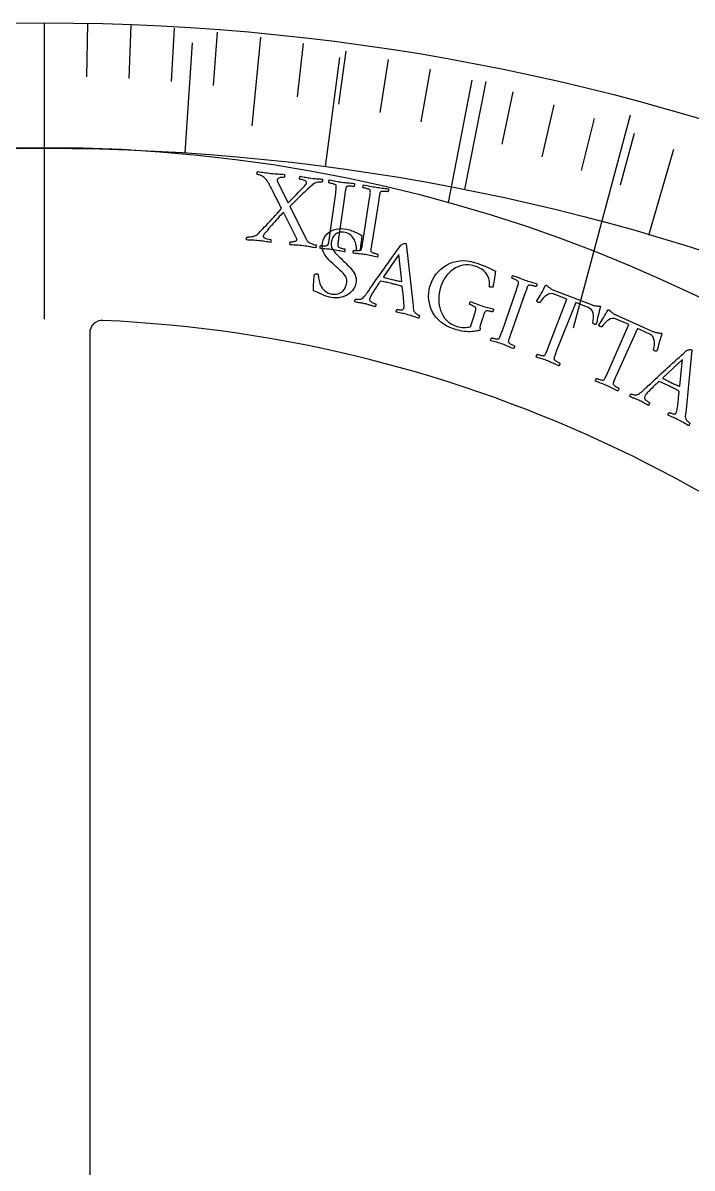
# Model space of a CAD drawing. Header units: millimetres. Extents: x -45 to 45, y -45 to 45.
# Drawn here: x -0.42 to 12.79, y 22.39 to 45 of the extents above; entities that cross this region are included whole.
import ezdxf

# ---------------------------------------------------------------- set-up
doc = ezdxf.new("R2010")
doc.units = ezdxf.units.MM
for name, color, linetype in [('CUT_INNER', 6, 'Continuous'), ('CUT_OUTER', 1, 'Continuous'), ('ENGRAVE', 7, 'Continuous'), ('ENGRAVE_FINE', 8, 'Continuous'), ('TEXT', 5, 'Continuous')]:
    doc.layers.add(name, color=color, linetype=linetype)

msp = doc.modelspace()

# ---------------------------------------------------------------- linework, layer by layer
at = {"layer": 'CUT_INNER'}
msp.add_lwpolyline([(0.9, 38.8745), (0.9, 15.1625)], dxfattribs=at)
for centre, radius, start, end in [((1.15, 38.8745), 0.25, 87.36328, 180), ((0.0002, 12.8592), 26.2907, 355.51942, 87.46834)]:
    msp.add_arc(centre, radius, start, end, dxfattribs=at)
at = {"layer": 'CUT_OUTER'}
msp.add_circle((0, 0), 45, dxfattribs=at)
at = {"layer": 'ENGRAVE'}
for points in [[(0, 45), (0, 39.15)], [(0, 44.7), (0, 40.35)], [(8.4408, 43.8719), (7.9751, 41.4516)], [(11.5692, 43.1769), (10.4433, 38.9751)]]:
    msp.add_lwpolyline(points, dxfattribs=at)
for centre, radius in [((0, 0), 42.525), ((0, 12.859), 29.684)]:
    msp.add_circle(centre, radius, dxfattribs=at)
at = {"layer": 'ENGRAVE_FINE'}
for points in [[(0.8568, 44.9886), (0.8368, 43.9357)], [(1.7129, 44.9543), (1.6728, 43.902)], [(2.5674, 44.8973), (2.5073, 43.8457)], [(3.4196, 44.8176), (3.3394, 43.7671)], [(2.9235, 44.6043), (2.7813, 42.434)], [(4.2686, 44.7153), (4.1017, 42.9669)], [(5.1138, 44.5906), (4.9937, 43.5433)], [(5.9543, 44.4437), (5.8143, 43.3984)], [(5.8345, 44.3176), (5.5506, 42.1612)], [(6.7895, 44.2747), (6.6296, 43.2319)], [(7.6185, 44.084), (7.4388, 43.0439)], [(8.7205, 43.8411), (8.2962, 41.7079)], [(9.2555, 43.6385), (9.0362, 42.6048)], [(10.062, 43.3844), (9.8231, 42.3543)], [(10.8597, 43.1098), (10.6012, 42.0836)], [(11.6479, 42.8152), (11.3698, 41.7932)], [(12.4259, 42.5009), (11.9301, 40.8051)]]:
    msp.add_lwpolyline(points, dxfattribs=at)
at = {"layer": 'TEXT'}
for points in [[(4.4776, 42.029), (4.5153, 42.0251), (4.5515, 42.0218), (4.5862, 42.019), (4.6192, 42.0168), (4.6514, 42.0148), (4.6833, 42.0126), (4.7148, 42.0104), (4.7461, 42.008), (4.7474, 42.0025), (4.7479, 41.9951), (4.7477, 41.9855), (4.7466, 41.974), (4.7449, 41.9631), (4.7424, 41.9554), (4.7392, 41.951), (4.7352, 41.9499), (4.7268, 41.9505), (4.7164, 41.9507), (4.704, 41.9504), (4.6898, 41.9497), (4.6747, 41.9482), (4.6601, 41.9456), (4.6459, 41.9419), (4.6321, 41.937), (4.62, 41.9306), (4.611, 41.9222), (4.605, 41.9116), (4.602, 41.8991), (4.6022, 41.8865), (4.6054, 41.8717), (4.6117, 41.8547), (4.6209, 41.8356), (4.8194, 41.4445), (4.8725, 41.4999), (4.9244, 41.5535), (4.9751, 41.6053), (5.0247, 41.6554), (5.0705, 41.702), (5.1098, 41.7432), (5.1425, 41.779), (5.1687, 41.8096), (5.1722, 41.8145), (5.1751, 41.8194), (5.1773, 41.8245), (5.1788, 41.8296), (5.1798, 41.8342), (5.1806, 41.8378), (5.1811, 41.8404), (5.1814, 41.842), (5.1807, 41.8497), (5.1769, 41.8584), (5.17, 41.868), (5.1599, 41.8786), (5.1443, 41.8888), (5.1206, 41.8977), (5.0888, 41.9051), (5.0491, 41.9111), (5.0465, 41.9139), (5.0449, 41.9193), (5.0443, 41.9274), (5.0447, 41.9382), (5.0459, 41.9494), (5.0475, 41.9588), (5.0496, 41.9664), (5.0521, 41.9723), (5.082, 41.9666), (5.1102, 41.9613), (5.1366, 41.9562), (5.1613, 41.9516), (5.1858, 41.9471), (5.2115, 41.943), (5.2385, 41.939), (5.2667, 41.9353), (5.3058, 41.9306), (5.3416, 41.9269), (5.3744, 41.924), (5.404, 41.922), (5.4308, 41.9206), (5.4552, 41.9191), (5.4772, 41.9177), (5.4967, 41.9164), (5.498, 41.9112), (5.4986, 41.9044), (5.4987, 41.8962), (5.4982, 41.8864), (5.4967, 41.8767), (5.4939, 41.8684), (5.4898, 41.8617), (5.4845, 41.8564), (5.4786, 41.8568), (5.4696, 41.857), (5.4575, 41.8569), (5.4422, 41.8566), (5.4248, 41.8554), (5.4065, 41.8528), (5.3871, 41.8486), (5.3667, 41.843), (5.3462, 41.8355), (5.3263, 41.8256), (5.3071, 41.8134), (5.2886, 41.7989), (5.2447, 41.7582), (5.2039, 41.7204), (5.166, 41.6853), (5.1311, 41.6531), (5.0978, 41.622), (5.065, 41.5907), (5.0326, 41.5589), (5.0006, 41.5269), (4.9675, 41.4931), (4.9316, 41.4562), (4.893, 41.4161), (4.8517, 41.3729), (5.1797, 40.7221), (5.1936, 40.6997), (5.2117, 40.6798), (5.2342, 40.6626), (5.2608, 40.648), (5.2891, 40.636), (5.3165, 40.6265), (5.3428, 40.6194), (5.3681, 40.6149), (5.3701, 40.6095), (5.3709, 40.6023), (5.3706, 40.5935), (5.3691, 40.5829), (5.3672, 40.5727), (5.3654, 40.5648), (5.3639, 40.5593), (5.3625, 40.5562), (5.3338, 40.562), (5.3072, 40.5675), (5.2826, 40.5725), (5.2601, 40.577), (5.2374, 40.5814), (5.2123, 40.5856), (5.1848, 40.5897), (5.155, 40.5937), (5.1139, 40.5987), (5.0755, 40.6029), (5.0397, 40.6064), (5.0067, 40.6091), (4.9736, 40.6115), (4.9377, 40.6141), (4.8991, 40.6168), (4.8578, 40.6197), (4.8548, 40.6254), (4.8531, 40.633), (4.8527, 40.6426), (4.8535, 40.6542), (4.8553, 40.6651), (4.8578, 40.6727), (4.861, 40.6771), (4.8648, 40.6783), (4.872, 40.6778), (4.8813, 40.6779), (4.8926, 40.6785), (4.906, 40.6797), (4.9202, 40.6816), (4.9342, 40.6845), (4.9478, 40.6883), (4.9613, 40.6931), (4.973, 40.6989), (4.9817, 40.7057), (4.9874, 40.7136), (4.9901, 40.7225), (4.9902, 40.7248), (4.9899, 40.7275), (4.9893, 40.7307), (4.9884, 40.7343), (4.9872, 40.738), (4.9858, 40.7413), (4.9843, 40.7442), (4.9825, 40.7467), (4.7281, 41.2643), (4.701, 41.2358), (4.6728, 41.2058), (4.6435, 41.1741), (4.6131, 41.1407), (4.5825, 41.1068), (4.5523, 41.0731), (4.5226, 41.0398), (4.4934, 41.0068), (4.4655, 40.9749), (4.4396, 40.9449), (4.4159, 40.9168), (4.3942, 40.8906), (4.3753, 40.8672), (4.3596, 40.8477), (4.3473, 40.8321), (4.3383, 40.8203), (4.3369, 40.8181), (4.3351, 40.8154), (4.3331, 40.8121), (4.3307, 40.8084), (4.3284, 40.8043), (4.3267, 40.7999), (4.3254, 40.7951), (4.3246, 40.79), (4.3258, 40.7806), (4.3315, 40.771), (4.3416, 40.7614), (4.3562, 40.7517), (4.3762, 40.7426), (4.4027, 40.7348), (4.4356, 40.7283), (4.4749, 40.723), (4.4771, 40.7176), (4.4785, 40.7104), (4.479, 40.7015), (4.4787, 40.6908), (4.4778, 40.6805), (4.4764, 40.6725), (4.4747, 40.667), (4.4726, 40.664), (4.4447, 40.6691), (4.4166, 40.674), (4.3881, 40.6789), (4.3594, 40.6837), (4.3307, 40.6881), (4.3021, 40.6921), (4.2738, 40.6957), (4.2457, 40.6989), (4.2077, 40.7026), (4.1725, 40.7056), (4.1401, 40.7079), (4.1106, 40.7096), (4.0821, 40.7108), (4.0532, 40.7119), (4.0237, 40.7129), (3.9937, 40.7138), (3.9926, 40.7199), (3.9926, 40.7274), (3.9937, 40.7362), (3.9958, 40.7464), (3.9983, 40.7561), (4.0004, 40.7636), (4.0022, 40.7689), (4.0036, 40.772), (4.0099, 40.7719), (4.0206, 40.7722), (4.0357, 40.773), (4.0552, 40.7743), (4.0773, 40.7766), (4.1004, 40.7804), (4.1244, 40.7856), (4.1494, 40.7924), (4.1735, 40.8009), (4.1952, 40.8117), (4.2144, 40.8248), (4.231, 40.8401), (4.2737, 40.8853), (4.3145, 40.9287), (4.3533, 40.9701), (4.3901, 41.0095), (4.4259, 41.0481), (4.4616, 41.0868), (4.4973, 41.1256), (4.533, 41.1645), (4.5694, 41.2042), (4.6076, 41.2454), (4.6474, 41.2881), (4.689, 41.3323), (4.6788, 41.3537), (4.6672, 41.3774), (4.654, 41.4036), (4.6394, 41.4322), (4.6239, 41.4623), (4.6082, 41.4931), (4.5923, 41.5246), (4.5762, 41.5568), (4.5601, 41.5887), (4.5444, 41.6195), (4.5292, 41.6492), (4.5143, 41.6778), (4.5003, 41.7046), (4.4875, 41.7289), (4.4762, 41.7506), (4.4661, 41.7698), (4.4579, 41.7855), (4.452, 41.7967), (4.4485, 41.8035), (4.4473, 41.8057), (4.4332, 41.8333), (4.4192, 41.8579), (4.4052, 41.8796), (4.3913, 41.8984), (4.3767, 41.9154), (4.3606, 41.9318), (4.3428, 41.9475), (4.3235, 41.9626), (4.3099, 41.9718), (4.2953, 41.98), (4.2796, 41.9871), (4.2629, 41.9931), (4.2465, 41.998), (4.2321, 42.0018), (4.2196, 42.0044), (4.209, 42.0059), (4.2054, 42.0079), (4.2032, 42.0129), (4.2024, 42.0209), (4.203, 42.0319), (4.2047, 42.0434), (4.2072, 42.0527), (4.2106, 42.0597), (4.2149, 42.0646), (4.252, 42.0597), (4.2862, 42.055), (4.3176, 42.0504), (4.3462, 42.0459), (4.3747, 42.0416), (4.4062, 42.0373), (4.4404, 42.0331), (4.4776, 42.029)], [(5.8797, 41.8558), (5.9105, 41.8517), (5.9409, 41.848), (5.9709, 41.8447), (6.0006, 41.8419), (6.0305, 41.8391), (6.061, 41.8361), (6.0922, 41.8328), (6.124, 41.8293), (6.1269, 41.8238), (6.1284, 41.817), (6.1285, 41.8087), (6.1272, 41.7991), (6.1249, 41.7896), (6.1222, 41.7817), (6.119, 41.7755), (6.1154, 41.771), (6.1077, 41.7719), (6.0972, 41.7729), (6.0841, 41.7738), (6.0682, 41.7747), (6.0511, 41.7754), (6.0346, 41.7756), (6.0185, 41.7753), (6.0029, 41.7746), (5.9891, 41.773), (5.9784, 41.7701), (5.9708, 41.766), (5.9662, 41.7607), (5.9617, 41.7499), (5.9577, 41.7374), (5.9542, 41.7233), (5.951, 41.7076), (5.9481, 41.6906), (5.9452, 41.6728), (5.9424, 41.6542), (5.9396, 41.6348), (5.9391, 41.6317), (5.9387, 41.6285), (5.9382, 41.6254), (5.9378, 41.6223), (5.9373, 41.6192), (5.9369, 41.616), (5.9364, 41.6129), (5.936, 41.6098), (5.812, 40.7409), (5.8116, 40.7377), (5.8111, 40.7346), (5.8107, 40.7315), (5.8102, 40.7284), (5.8098, 40.7252), (5.8094, 40.7221), (5.8089, 40.719), (5.8085, 40.7159), (5.8058, 40.6965), (5.8033, 40.6781), (5.8012, 40.6605), (5.7992, 40.6438), (5.7979, 40.6283), (5.7974, 40.6141), (5.7977, 40.6012), (5.7989, 40.5897), (5.8018, 40.5841), (5.8078, 40.5783), (5.817, 40.5723), (5.8293, 40.5662), (5.8435, 40.5602), (5.8583, 40.5548), (5.8736, 40.55), (5.8896, 40.5457), (5.9047, 40.5422), (5.9172, 40.5393), (5.9272, 40.5373), (5.9346, 40.536), (5.9367, 40.5306), (5.9379, 40.5238), (5.9382, 40.5155), (5.9376, 40.5058), (5.9361, 40.4962), (5.9337, 40.4883), (5.9304, 40.4821), (5.9261, 40.4777), (5.8958, 40.4842), (5.8661, 40.4904), (5.837, 40.4964), (5.8085, 40.5022), (5.7801, 40.5076), (5.7513, 40.5127), (5.722, 40.5175), (5.6923, 40.5218), (5.6633, 40.5257), (5.6339, 40.5292), (5.6042, 40.5323), (5.5742, 40.5351), (5.5439, 40.5376), (5.5133, 40.54), (5.4824, 40.5422), (5.4513, 40.5444), (5.4484, 40.5498), (5.4469, 40.5566), (5.4468, 40.5649), (5.448, 40.5745), (5.4501, 40.5841), (5.4527, 40.592), (5.4557, 40.5982), (5.4592, 40.6028), (5.4667, 40.602), (5.4768, 40.6012), (5.4897, 40.6004), (5.5051, 40.5997), (5.5217, 40.5994), (5.538, 40.5998), (5.554, 40.6008), (5.5698, 40.6026), (5.5836, 40.6051), (5.594, 40.6083), (5.6009, 40.6123), (5.6044, 40.617), (5.61, 40.6299), (5.6148, 40.6447), (5.6191, 40.6616), (5.6227, 40.6803), (5.6259, 40.7005), (5.6291, 40.7214), (5.6323, 40.7431), (5.6355, 40.7657), (5.7557, 41.6351), (5.7588, 41.6577), (5.7616, 41.6797), (5.7642, 41.7011), (5.7666, 41.7218), (5.7683, 41.7413), (5.7688, 41.7589), (5.768, 41.7748), (5.7661, 41.7888), (5.7641, 41.795), (5.7583, 41.801), (5.7488, 41.8067), (5.7357, 41.8121), (5.7204, 41.8172), (5.7047, 41.8219), (5.6886, 41.8263), (5.672, 41.8303), (5.6564, 41.8338), (5.6435, 41.8366), (5.6332, 41.8386), (5.6255, 41.8398), (5.6233, 41.8451), (5.622, 41.852), (5.6215, 41.8602), (5.6219, 41.87), (5.6233, 41.8797), (5.6257, 41.8876), (5.629, 41.8938), (5.6333, 41.8982), (5.6651, 41.8928), (5.6965, 41.8873), (5.7277, 41.8816), (5.7586, 41.8759), (5.7892, 41.8703), (5.8196, 41.865), (5.8498, 41.8602), (5.8797, 41.8558)], [(6.5529, 41.7557), (6.5836, 41.7511), (6.6139, 41.7469), (6.6439, 41.7432), (6.6736, 41.7398), (6.7034, 41.7366), (6.7339, 41.7331), (6.765, 41.7293), (6.7967, 41.7253), (6.7995, 41.7198), (6.8009, 41.7129), (6.8009, 41.7046), (6.7994, 41.695), (6.797, 41.6855), (6.7941, 41.6777), (6.7909, 41.6716), (6.7872, 41.6671), (6.7795, 41.6682), (6.769, 41.6693), (6.7559, 41.6704), (6.74, 41.6716), (6.723, 41.6725), (6.7065, 41.673), (6.6904, 41.673), (6.6748, 41.6725), (6.661, 41.6711), (6.6502, 41.6684), (6.6425, 41.6645), (6.6378, 41.6592), (6.6332, 41.6485), (6.629, 41.6361), (6.6252, 41.6221), (6.6218, 41.6063), (6.6186, 41.5894), (6.6155, 41.5717), (6.6123, 41.5531), (6.6092, 41.5338), (6.6087, 41.5306), (6.6082, 41.5275), (6.6077, 41.5244), (6.6072, 41.5213), (6.6067, 41.5182), (6.6062, 41.5151), (6.6057, 41.5119), (6.6052, 41.5088), (6.4673, 40.642), (6.4668, 40.6389), (6.4663, 40.6358), (6.4658, 40.6326), (6.4653, 40.6295), (6.4648, 40.6264), (6.4643, 40.6233), (6.4638, 40.6202), (6.4633, 40.6171), (6.4603, 40.5978), (6.4576, 40.5793), (6.4551, 40.5618), (6.4529, 40.5452), (6.4513, 40.5297), (6.4506, 40.5154), (6.4507, 40.5026), (6.4517, 40.491), (6.4545, 40.4854), (6.4604, 40.4795), (6.4695, 40.4734), (6.4817, 40.467), (6.4958, 40.4609), (6.5105, 40.4552), (6.5258, 40.4502), (6.5417, 40.4457), (6.5567, 40.4418), (6.5692, 40.4388), (6.5791, 40.4366), (6.5865, 40.4352), (6.5885, 40.4298), (6.5896, 40.423), (6.5897, 40.4147), (6.589, 40.4049), (6.5874, 40.3953), (6.5848, 40.3875), (6.5814, 40.3814), (6.5771, 40.377), (6.5469, 40.384), (6.5173, 40.3907), (6.4883, 40.3972), (6.4599, 40.4034), (6.4316, 40.4093), (6.4029, 40.4149), (6.3737, 40.4201), (6.344, 40.4249), (6.315, 40.4293), (6.2857, 40.4333), (6.2561, 40.4368), (6.2261, 40.4401), (6.1959, 40.4431), (6.1653, 40.4459), (6.1345, 40.4487), (6.1034, 40.4513), (6.1006, 40.4568), (6.0992, 40.4637), (6.0992, 40.4719), (6.1006, 40.4816), (6.1029, 40.4911), (6.1056, 40.4989), (6.1087, 40.5051), (6.1122, 40.5096), (6.1197, 40.5087), (6.1299, 40.5077), (6.1427, 40.5068), (6.1581, 40.5058), (6.1747, 40.5052), (6.191, 40.5054), (6.207, 40.5062), (6.2228, 40.5077), (6.2367, 40.5099), (6.2471, 40.513), (6.2541, 40.5168), (6.2577, 40.5215), (6.2634, 40.5343), (6.2686, 40.5491), (6.2731, 40.5658), (6.2769, 40.5845), (6.2805, 40.6046), (6.2841, 40.6255), (6.2876, 40.6472), (6.2912, 40.6696), (6.4253, 41.537), (6.4288, 41.5596), (6.432, 41.5815), (6.4349, 41.6028), (6.4376, 41.6235), (6.4396, 41.643), (6.4404, 41.6606), (6.4399, 41.6765), (6.4382, 41.6905), (6.4363, 41.6968), (6.4306, 41.7029), (6.4212, 41.7087), (6.4082, 41.7143), (6.393, 41.7196), (6.3774, 41.7246), (6.3613, 41.7293), (6.3447, 41.7336), (6.3293, 41.7373), (6.3164, 41.7403), (6.3061, 41.7424), (6.2984, 41.7438), (6.2963, 41.7492), (6.2951, 41.756), (6.2948, 41.7643), (6.2954, 41.7741), (6.2969, 41.7837), (6.2994, 41.7916), (6.3028, 41.7977), (6.3072, 41.8021), (6.3389, 41.7962), (6.3702, 41.7901), (6.4013, 41.784), (6.4321, 41.7777), (6.4626, 41.7716), (6.4929, 41.7659), (6.523, 41.7606), (6.5529, 41.7557)], [(5.9703, 40.928), (6.0017, 40.9209), (6.0301, 40.9134), (6.0555, 40.9055), (6.078, 40.8974), (6.099, 40.8888), (6.1201, 40.8794), (6.1413, 40.8693), (6.1627, 40.8585), (6.1854, 40.8468), (6.2108, 40.8339), (6.2388, 40.8199), (6.2695, 40.8047), (6.2667, 40.7642), (6.2631, 40.7232), (6.2587, 40.6817), (6.2534, 40.6397), (6.248, 40.6001), (6.2432, 40.566), (6.2388, 40.5372), (6.235, 40.5138), (6.2338, 40.509), (6.2303, 40.5054), (6.2247, 40.503), (6.2169, 40.5018), (6.2084, 40.5013), (6.2009, 40.5013), (6.1943, 40.5018), (6.1886, 40.5027), (6.1818, 40.5048), (6.176, 40.5077), (6.1712, 40.5115), (6.1674, 40.5161), (6.1685, 40.536), (6.1679, 40.5578), (6.1655, 40.5817), (6.1614, 40.6076), (6.1553, 40.6345), (6.1471, 40.6612), (6.1368, 40.6879), (6.1244, 40.7145), (6.1098, 40.7404), (6.0928, 40.7646), (6.0736, 40.7874), (6.0521, 40.8086), (6.0281, 40.8274), (6.0016, 40.8428), (5.9726, 40.8549), (5.941, 40.8635), (5.9005, 40.8698), (5.8635, 40.8708), (5.8301, 40.8663), (5.8003, 40.8566), (5.7739, 40.8428), (5.7505, 40.8262), (5.7301, 40.8069), (5.7128, 40.7847), (5.6984, 40.7611), (5.6866, 40.7371), (5.6776, 40.7129), (5.6712, 40.6884), (5.6661, 40.6495), (5.667, 40.6128), (5.6739, 40.5783), (5.6869, 40.5461), (5.7045, 40.5155), (5.7251, 40.4858), (5.749, 40.457), (5.7759, 40.4291), (5.8045, 40.4016), (5.8331, 40.3737), (5.8616, 40.3455), (5.8902, 40.317), (5.9124, 40.2958), (5.9357, 40.2735), (5.96, 40.2501), (5.9854, 40.2256), (6.011, 40.2002), (6.0358, 40.1738), (6.0598, 40.1465), (6.083, 40.1182), (6.1043, 40.0889), (6.1226, 40.0586), (6.1379, 40.0271), (6.1503, 39.9946), (6.1587, 39.961), (6.1623, 39.9265), (6.1611, 39.8911), (6.1551, 39.8548), (6.1393, 39.8031), (6.1168, 39.7563), (6.0876, 39.7144), (6.0517, 39.6773), (6.0109, 39.6454), (5.9668, 39.619), (5.9196, 39.5981), (5.8692, 39.5826), (5.8171, 39.5729), (5.7649, 39.5691), (5.7126, 39.5713), (5.6602, 39.5794), (5.6114, 39.5912), (5.5641, 39.6055), (5.5182, 39.6224), (5.4737, 39.6418), (5.431, 39.6617), (5.3905, 39.6801), (5.3521, 39.6968), (5.3159, 39.712), (5.316, 39.7435), (5.3167, 39.776), (5.3179, 39.8094), (5.3197, 39.8438), (5.3219, 39.8775), (5.3241, 39.9091), (5.3265, 39.9386), (5.3289, 39.9659), (5.3312, 39.9896), (5.3332, 40.0083), (5.3349, 40.022), (5.3363, 40.0307), (5.3426, 40.0346), (5.3492, 40.038), (5.3561, 40.041), (5.3634, 40.0435), (5.3707, 40.0453), (5.3781, 40.0462), (5.3853, 40.0462), (5.3925, 40.0452), (5.4007, 40.0424), (5.4065, 40.0376), (5.4101, 40.0309), (5.4115, 40.0222), (5.4122, 40.0057), (5.4141, 39.9861), (5.4172, 39.9636), (5.4213, 39.9379), (5.4271, 39.9104), (5.4351, 39.882), (5.4452, 39.8527), (5.4576, 39.8226), (5.4727, 39.7929), (5.4909, 39.7648), (5.5124, 39.7383), (5.537, 39.7133), (5.5655, 39.6911), (5.5986, 39.6725), (5.6363, 39.6575), (5.6786, 39.6463), (5.7255, 39.6405), (5.7711, 39.6434), (5.8155, 39.6549), (5.8586, 39.6751), (5.8975, 39.7038), (5.929, 39.7409), (5.953, 39.7865), (5.9697, 39.8406), (5.9761, 39.8808), (5.9767, 39.9174), (5.9716, 39.9505), (5.9607, 39.98), (5.9453, 40.0072), (5.9267, 40.0335), (5.905, 40.0589), (5.88, 40.0834), (5.8528, 40.1077), (5.8246, 40.1328), (5.7952, 40.1586), (5.7647, 40.1851), (5.731, 40.2164), (5.6969, 40.2489), (5.6622, 40.2826), (5.627, 40.3176), (5.5934, 40.3541), (5.5634, 40.3923), (5.5371, 40.4323), (5.5145, 40.4741), (5.4975, 40.5177), (5.4882, 40.5632), (5.4866, 40.6107), (5.4927, 40.6601), (5.5065, 40.7111), (5.5269, 40.7572), (5.554, 40.7984), (5.5876, 40.8346), (5.6264, 40.8657), (5.6687, 40.8913), (5.7145, 40.9115), (5.7639, 40.9262), (5.8151, 40.9353), (5.8666, 40.9386), (5.9183, 40.9362), (5.9703, 40.928)], [(6.4143, 39.7233), (6.4162, 39.7261), (6.4221, 39.7346), (6.4318, 39.7488), (6.4455, 39.7686), (6.4625, 39.7933), (6.4823, 39.8221), (6.5048, 39.8548), (6.5301, 39.8917), (6.5577, 39.9316), (6.5871, 39.9736), (6.6183, 40.0177), (6.6513, 40.0639), (6.6854, 40.1116), (6.7199, 40.1599), (6.7547, 40.2089), (6.79, 40.2586), (6.8252, 40.3081), (6.8598, 40.3566), (6.8939, 40.4039), (6.9273, 40.4502), (6.9594, 40.4945), (6.9897, 40.536), (7.0181, 40.5748), (7.0446, 40.6108), (7.0522, 40.6178), (7.0624, 40.6247), (7.0752, 40.6314), (7.0907, 40.638), (7.1063, 40.6435), (7.1195, 40.6469), (7.1304, 40.6481), (7.1389, 40.6473), (7.1408, 40.6467), (7.1423, 40.6462), (7.1433, 40.6456), (7.1439, 40.6449), (7.1445, 40.6442), (7.1454, 40.6432), (7.1467, 40.642), (7.1484, 40.6405), (7.277, 39.4743), (7.2825, 39.4168), (7.2867, 39.3738), (7.2898, 39.3453), (7.2917, 39.3311), (7.2949, 39.3187), (7.3007, 39.3064), (7.3091, 39.2941), (7.32, 39.282), (7.3324, 39.2704), (7.3452, 39.2601), (7.3582, 39.2508), (7.3715, 39.2426), (7.3838, 39.2359), (7.3937, 39.2307), (7.4012, 39.2272), (7.4064, 39.2252), (7.4082, 39.2186), (7.4083, 39.2108), (7.4067, 39.2021), (7.4036, 39.1923), (7.3999, 39.183), (7.3968, 39.1759), (7.3944, 39.171), (7.3925, 39.1682), (7.365, 39.178), (7.3388, 39.1873), (7.3142, 39.196), (7.291, 39.2041), (7.2673, 39.2121), (7.2413, 39.2203), (7.2129, 39.2286), (7.1822, 39.2372), (7.1496, 39.2459), (7.1199, 39.2533), (7.0929, 39.2596), (7.0686, 39.2646), (7.0443, 39.2694), (7.017, 39.2749), (6.9869, 39.2809), (6.9539, 39.2875), (6.9517, 39.2932), (6.951, 39.3002), (6.9519, 39.3083), (6.9543, 39.3177), (6.9577, 39.3269), (6.9616, 39.3342), (6.966, 39.3399), (6.9708, 39.3437), (6.9812, 39.3415), (6.9943, 39.3394), (7.0101, 39.3376), (7.0287, 39.336), (7.0473, 39.3352), (7.063, 39.3358), (7.0759, 39.3379), (7.0859, 39.3414), (7.0907, 39.3453), (7.0949, 39.3509), (7.0985, 39.3584), (7.1015, 39.3676), (7.1036, 39.3785), (7.1048, 39.393), (7.1053, 39.4111), (7.105, 39.4328), (7.104, 39.4572), (7.1026, 39.4831), (7.1005, 39.5107), (7.098, 39.5399), (7.0951, 39.5698), (7.0921, 39.5993), (7.089, 39.6283), (7.0858, 39.657), (7.0826, 39.6843), (7.0797, 39.7091), (7.0771, 39.7313), (7.0747, 39.751), (7.0728, 39.7672), (7.0714, 39.7787), (7.0706, 39.7856), (7.0703, 39.7879), (7.0701, 39.7883), (7.0695, 39.7892), (7.0686, 39.7908), (7.0673, 39.7931), (7.0657, 39.7954), (7.064, 39.7972), (7.0622, 39.7985), (7.0602, 39.7993), (7.0443, 39.8044), (7.0265, 39.8097), (7.0068, 39.8152), (6.9853, 39.8209), (6.9633, 39.8266), (6.942, 39.8321), (6.9215, 39.8374), (6.9017, 39.8425), (6.8966, 39.8438), (6.8915, 39.8451), (6.8864, 39.8464), (6.8813, 39.8477), (6.8763, 39.8489), (6.8716, 39.8501), (6.8672, 39.8513), (6.8629, 39.8523), (6.8335, 39.8598), (6.8062, 39.8664), (6.7813, 39.8724), (6.7585, 39.8776), (6.7354, 39.8826), (6.7091, 39.888), (6.6796, 39.8938), (6.6469, 39.8999), (6.6457, 39.9), (6.6442, 39.8997), (6.6423, 39.8992), (6.64, 39.8983), (6.6379, 39.8974), (6.6364, 39.8968), (6.6355, 39.8964), (6.6352, 39.8963), (6.6336, 39.894), (6.6289, 39.887), (6.621, 39.8755), (6.6099, 39.8593), (6.5966, 39.84), (6.5822, 39.8189), (6.5665, 39.7961), (6.5496, 39.7715), (6.5325, 39.7465), (6.5163, 39.7222), (6.501, 39.6986), (6.4866, 39.6757), (6.4723, 39.6533), (6.4603, 39.6325), (6.4504, 39.6133), (6.4426, 39.5958), (6.4364, 39.5799), (6.4313, 39.5656), (6.4273, 39.553), (6.4243, 39.542), (6.4237, 39.5309), (6.4273, 39.52), (6.435, 39.5093), (6.4469, 39.4988), (6.4612, 39.4889), (6.476, 39.4801), (6.4913, 39.4724), (6.5071, 39.4658), (6.5217, 39.4603), (6.5333, 39.4561), (6.5418, 39.4532), (6.5474, 39.4516), (6.5485, 39.448), (6.5488, 39.4423), (6.5484, 39.4345), (6.5471, 39.4247), (6.5453, 39.4145), (6.5431, 39.406), (6.5404, 39.399), (6.5374, 39.3936), (6.5192, 39.3991), (6.5025, 39.4043), (6.4871, 39.4092), (6.4731, 39.4137), (6.4598, 39.418), (6.4465, 39.4223), (6.4332, 39.4266), (6.4199, 39.4309), (6.4055, 39.4353), (6.3889, 39.44), (6.37, 39.4449), (6.349, 39.4501), (6.3278, 39.455), (6.3082, 39.4592), (6.2903, 39.4628), (6.2741, 39.4657), (6.2588, 39.4682), (6.2435, 39.4707), (6.2281, 39.4733), (6.2128, 39.4758), (6.1965, 39.4785), (6.1781, 39.4817), (6.1577, 39.4853), (6.1354, 39.4894), (6.1343, 39.493), (6.1343, 39.4985), (6.1352, 39.5062), (6.1372, 39.5159), (6.1398, 39.5259), (6.1425, 39.5343), (6.1454, 39.5412), (6.1485, 39.5466), (6.1593, 39.5447), (6.1735, 39.5433), (6.1912, 39.5422), (6.2122, 39.5416), (6.2333, 39.5422), (6.2511, 39.5451), (6.2655, 39.5503), (6.2766, 39.5577), (6.2959, 39.5742), (6.3143, 39.5922), (6.3319, 39.6115), (6.3487, 39.6322), (6.365, 39.654), (6.3814, 39.6764), (6.3978, 39.6995), (6.4143, 39.7233)], [(7.0044, 40.4263), (6.6992, 39.9885), (6.6992, 39.9882), (6.6992, 39.9874), (6.6992, 39.986), (6.6992, 39.9842), (6.6993, 39.9822), (6.6997, 39.9808), (6.7003, 39.9798), (6.7012, 39.9793), (6.7215, 39.9733), (6.7436, 39.9669), (6.7677, 39.9602), (6.7937, 39.9531), (6.8194, 39.9461), (6.8425, 39.94), (6.8628, 39.9346), (6.8805, 39.9301), (6.9035, 39.9244), (6.9254, 39.9192), (6.9462, 39.9145), (6.966, 39.9104), (6.9856, 39.9064), (7.0061, 39.9022), (7.0275, 39.8977), (7.0498, 39.893), (7.0518, 39.8928), (7.0535, 39.8934), (7.055, 39.8947), (7.0563, 39.8967), (7.0573, 39.8988), (7.058, 39.9003), (7.0585, 39.9012), (7.0586, 39.9015)], [(8.4876, 39.2191), (8.4885, 39.2221), (8.4895, 39.225), (8.4904, 39.228), (8.4914, 39.231), (8.4924, 39.234), (8.4933, 39.237), (8.4943, 39.24), (8.4953, 39.243), (8.5012, 39.2615), (8.5067, 39.2793), (8.5118, 39.2961), (8.5164, 39.3122), (8.5204, 39.3272), (8.5233, 39.3411), (8.5251, 39.3538), (8.5258, 39.3653), (8.5249, 39.3719), (8.5205, 39.3789), (8.5124, 39.3863), (8.5008, 39.3943), (8.4872, 39.4022), (8.4731, 39.4097), (8.4587, 39.4168), (8.4438, 39.4235), (8.4298, 39.4293), (8.4181, 39.4341), (8.4087, 39.4377), (8.4015, 39.4401), (8.4003, 39.4457), (8.4002, 39.4526), (8.4012, 39.4609), (8.4033, 39.4704), (8.4063, 39.4796), (8.4099, 39.4869), (8.4142, 39.4925), (8.4192, 39.4961), (8.4488, 39.4855), (8.4778, 39.4748), (8.5062, 39.4639), (8.534, 39.4529), (8.5616, 39.4422), (8.5893, 39.4318), (8.6172, 39.422), (8.6453, 39.4126), (8.674, 39.4035), (8.702, 39.3951), (8.7293, 39.3875), (8.7559, 39.3807), (8.7827, 39.3739), (8.8105, 39.3665), (8.8393, 39.3584), (8.8691, 39.3497), (8.871, 39.3438), (8.8712, 39.3368), (8.8698, 39.3287), (8.8668, 39.3195), (8.8629, 39.3106), (8.8589, 39.3034), (8.8548, 39.2979), (8.8505, 39.294), (8.8433, 39.2962), (8.8338, 39.2988), (8.8218, 39.3018), (8.8075, 39.3051), (8.7922, 39.3082), (8.7772, 39.3107), (8.7625, 39.3126), (8.7482, 39.3137), (8.7353, 39.3138), (8.725, 39.3123), (8.7172, 39.3093), (8.712, 39.3047), (8.7042, 39.2931), (8.6967, 39.2794), (8.6895, 39.2637), (8.6827, 39.2459), (8.6759, 39.2268), (8.669, 39.2069), (8.662, 39.1861), (8.6548, 39.1646), (8.6096, 39.0272), (8.6053, 39.0121), (8.6029, 38.9985), (8.6024, 38.9866), (8.6038, 38.9762), (8.6055, 38.9668), (8.6059, 38.9578), (8.6051, 38.9492), (8.6031, 38.9411), (8.6015, 38.9373), (8.5992, 38.9341), (8.5962, 38.9313), (8.5926, 38.9291), (8.5873, 38.927), (8.5791, 38.9247), (8.5682, 38.9222), (8.5545, 38.9195), (8.5294, 38.9155), (8.5026, 38.9117), (8.4742, 38.9082), (8.444, 38.9049), (8.4115, 38.9027), (8.3759, 38.9026), (8.3372, 38.9046), (8.2953, 38.9086), (8.2493, 38.9155), (8.1982, 38.9262), (8.1418, 38.9405), (8.0803, 38.9586), (8.0117, 38.9832), (7.9479, 39.0131), (7.8889, 39.0484), (7.8347, 39.0891), (7.7855, 39.1342), (7.7417, 39.1828), (7.7032, 39.2349), (7.6701, 39.2906), (7.6425, 39.3489), (7.6207, 39.409), (7.6048, 39.4709), (7.5946, 39.5347), (7.5906, 39.5996), (7.593, 39.6646), (7.6018, 39.7298), (7.6171, 39.7953), (7.6396, 39.8629), (7.6678, 39.9267), (7.7017, 39.9864), (7.7413, 40.0422), (7.786, 40.0936), (7.8348, 40.1401), (7.8877, 40.1816), (7.9449, 40.2182), (8.0056, 40.249), (8.0692, 40.2733), (8.1356, 40.291), (8.2049, 40.3022), (8.2762, 40.3062), (8.3485, 40.3024), (8.4217, 40.2909), (8.4959, 40.2717), (8.5461, 40.2555), (8.5971, 40.2379), (8.6489, 40.2189), (8.7014, 40.1983), (8.7543, 40.1759), (8.8068, 40.1513), (8.859, 40.1245), (8.9109, 40.0955), (8.9105, 40.0928), (8.9094, 40.0847), (8.9074, 40.0712), (8.9047, 40.0523), (8.9014, 40.0298), (8.8977, 40.0055), (8.8934, 39.9795), (8.8888, 39.9516), (8.884, 39.9235), (8.8795, 39.8967), (8.8753, 39.8712), (8.8714, 39.847), (8.8679, 39.8259), (8.8651, 39.8096), (8.8628, 39.7983), (8.8612, 39.7919), (8.8599, 39.7879), (8.8565, 39.7846), (8.8512, 39.7819), (8.8437, 39.78), (8.8353, 39.7789), (8.827, 39.7788), (8.8188, 39.7799), (8.8106, 39.782), (8.8038, 39.7846), (8.7978, 39.7878), (8.7926, 39.7916), (8.7881, 39.796), (8.7894, 39.8093), (8.7903, 39.8261), (8.7908, 39.8464), (8.7908, 39.8701), (8.7892, 39.8962), (8.7846, 39.9239), (8.7771, 39.953), (8.7666, 39.9837), (8.7521, 40.0149), (8.7324, 40.0456), (8.7076, 40.0759), (8.6777, 40.1058), (8.6413, 40.1342), (8.5973, 40.1601), (8.5457, 40.1835), (8.4864, 40.2044), (8.4309, 40.2182), (8.3761, 40.2249), (8.322, 40.2247), (8.2687, 40.2174), (8.2167, 40.2039), (8.1668, 40.185), (8.1189, 40.1609), (8.0731, 40.1314), (8.0299, 40.0976), (7.99, 40.0603), (7.9534, 40.0196), (7.92, 39.9754), (7.8904, 39.9289), (7.8649, 39.8809), (7.8438, 39.8316), (7.8267, 39.781), (7.8121, 39.7233), (7.8015, 39.665), (7.795, 39.606), (7.7925, 39.5464), (7.7943, 39.4872), (7.8009, 39.4295), (7.8122, 39.3733), (7.8281, 39.3185), (7.849, 39.2661), (7.8751, 39.2171), (7.9064, 39.1713), (7.9429, 39.1288), (7.9851, 39.0907), (8.0332, 39.0578), (8.0874, 39.0302), (8.1476, 39.0079), (8.1845, 38.9978), (8.2202, 38.9909), (8.2545, 38.9873), (8.2876, 38.987), (8.3192, 38.9885), (8.349, 38.9908), (8.3769, 38.9937), (8.4031, 38.9974), (8.4082, 38.9982), (8.4123, 38.9997), (8.4154, 39.0019), (8.4175, 39.0049), (8.4191, 39.0084), (8.4207, 39.0124), (8.4223, 39.0167), (8.424, 39.0215)], [(9.4911, 39.9232), (9.5206, 39.913), (9.5499, 39.9034), (9.5789, 39.8941), (9.6077, 39.8854), (9.6366, 39.8767), (9.6661, 39.8676), (9.6962, 39.8581), (9.7269, 39.8483), (9.7287, 39.8423), (9.7288, 39.8353), (9.7273, 39.8272), (9.7241, 39.8181), (9.7199, 39.8093), (9.7157, 39.8022), (9.7114, 39.7968), (9.707, 39.7931), (9.6995, 39.7955), (9.6894, 39.7986), (9.6766, 39.8021), (9.6611, 39.8062), (9.6444, 39.8103), (9.6282, 39.8138), (9.6123, 39.8168), (9.5968, 39.8192), (9.5828, 39.8204), (9.5717, 39.8197), (9.5634, 39.8173), (9.5578, 39.813), (9.5513, 39.8033), (9.5449, 39.792), (9.5387, 39.7789), (9.5325, 39.7641), (9.5263, 39.7481), (9.52, 39.7313), (9.5136, 39.7137), (9.507, 39.6953), (9.5059, 39.6924), (9.5049, 39.6894), (9.5038, 39.6864), (9.5028, 39.6835), (9.5017, 39.6805), (9.5007, 39.6776), (9.4996, 39.6746), (9.4986, 39.6716), (9.2067, 38.8476), (9.2056, 38.8447), (9.2046, 38.8417), (9.2035, 38.8387), (9.2025, 38.8358), (9.2014, 38.8328), (9.2004, 38.8298), (9.1993, 38.8269), (9.1983, 38.8239), (9.1918, 38.8056), (9.1858, 38.788), (9.1803, 38.7713), (9.1751, 38.7554), (9.1707, 38.7405), (9.1674, 38.7267), (9.1652, 38.7141), (9.1641, 38.7026), (9.1658, 38.6966), (9.1705, 38.6897), (9.1783, 38.6821), (9.189, 38.6737), (9.2016, 38.6651), (9.2149, 38.657), (9.229, 38.6492), (9.2437, 38.6419), (9.2576, 38.6355), (9.2692, 38.6303), (9.2785, 38.6263), (9.2855, 38.6236), (9.2864, 38.6179), (9.2862, 38.6111), (9.2848, 38.6029), (9.2823, 38.5935), (9.279, 38.5844), (9.2751, 38.5772), (9.2706, 38.5718), (9.2656, 38.5684), (9.2374, 38.5806), (9.2098, 38.5926), (9.1827, 38.6041), (9.1562, 38.6153), (9.1297, 38.6262), (9.1027, 38.6368), (9.0751, 38.6471), (9.0471, 38.6572), (9.0196, 38.6666), (8.9917, 38.6757), (8.9634, 38.6845), (8.9348, 38.6929), (8.9058, 38.7012), (8.8765, 38.7094), (8.847, 38.7175), (8.8171, 38.7256), (8.8153, 38.7315), (8.8152, 38.7384), (8.8166, 38.7465), (8.8197, 38.7557), (8.8236, 38.7646), (8.8277, 38.7718), (8.8318, 38.7773), (8.836, 38.7812), (8.8432, 38.7789), (8.8529, 38.7762), (8.8653, 38.773), (8.8802, 38.7694), (8.8963, 38.7659), (8.9122, 38.7631), (8.928, 38.7611), (8.9436, 38.7597), (8.9576, 38.7595), (8.9683, 38.7606), (8.9759, 38.7632), (8.9802, 38.7671), (8.9881, 38.7786), (8.9957, 38.7922), (9.0031, 38.8078), (9.0103, 38.8254), (9.0174, 38.8444), (9.0246, 38.8643), (9.032, 38.8849), (9.0395, 38.9063), (9.3261, 39.7321), (9.3335, 39.7536), (9.3405, 39.7745), (9.3472, 39.7949), (9.3536, 39.8147), (9.359, 39.8334), (9.3629, 39.8505), (9.3652, 39.8662), (9.366, 39.8802), (9.3652, 39.8868), (9.3607, 39.8937), (9.3524, 39.9012), (9.3405, 39.909), (9.3264, 39.917), (9.3119, 39.9247), (9.2968, 39.9322), (9.2812, 39.9394), (9.2665, 39.9459), (9.2543, 39.9511), (9.2445, 39.9551), (9.2371, 39.9578), (9.236, 39.9635), (9.236, 39.9704), (9.2371, 39.9786), (9.2394, 39.988), (9.2426, 39.9972), (9.2464, 40.0045), (9.2509, 40.0098), (9.256, 40.0134), (9.2863, 40.0018), (9.3163, 39.9902), (9.346, 39.9786), (9.3754, 39.9668), (9.4045, 39.9553), (9.4335, 39.9442), (9.4624, 39.9335), (9.4911, 39.9232)], [(10.8164, 39.4304), (10.8296, 39.4257), (10.8451, 39.4215), (10.8627, 39.4179), (10.8827, 39.4146), (10.9024, 39.4121), (10.9196, 39.4103), (10.9341, 39.4092), (10.9461, 39.409), (10.9549, 39.4093), (10.962, 39.4092), (10.9675, 39.4086), (10.9713, 39.4076), (10.9744, 39.4061), (10.9775, 39.404), (10.9806, 39.4012), (10.9838, 39.3979), (10.9711, 39.3526), (10.9591, 39.3078), (10.9477, 39.2636), (10.937, 39.2199), (10.9269, 39.1769), (10.9175, 39.1344), (10.9087, 39.0925), (10.9006, 39.0511), (10.8974, 39.0501), (10.8934, 39.0491), (10.8885, 39.0481), (10.8827, 39.0472), (10.8765, 39.047), (10.8702, 39.0479), (10.8638, 39.05), (10.8574, 39.0532), (10.8477, 39.0579), (10.8405, 39.063), (10.8358, 39.0685), (10.8336, 39.0744), (10.8417, 39.1265), (10.8447, 39.1758), (10.8428, 39.2224), (10.8358, 39.2662), (10.8229, 39.3052), (10.8031, 39.3373), (10.7763, 39.3627), (10.7427, 39.3811), (10.4935, 39.4807), (10.1107, 38.5095), (10.1024, 38.4883), (10.0946, 38.4679), (10.0872, 38.4482), (10.0801, 38.4291), (10.0741, 38.4111), (10.0695, 38.3944), (10.0665, 38.3791), (10.065, 38.3652), (10.0665, 38.3591), (10.071, 38.3522), (10.0784, 38.3443), (10.0889, 38.3355), (10.1011, 38.3265), (10.114, 38.3179), (10.1274, 38.3098), (10.1414, 38.3022), (10.1547, 38.2954), (10.1658, 38.2899), (10.1748, 38.2857), (10.1816, 38.2828), (10.1823, 38.2771), (10.1819, 38.2702), (10.1802, 38.2622), (10.1774, 38.2528), (10.1737, 38.2439), (10.1696, 38.2368), (10.1649, 38.2316), (10.1598, 38.2283), (10.1321, 38.2416), (10.1049, 38.2544), (10.0782, 38.2669), (10.0521, 38.279), (10.026, 38.2908), (9.9993, 38.3024), (9.9722, 38.3137), (9.9445, 38.3247), (9.9174, 38.3351), (9.8898, 38.3451), (9.8619, 38.3549), (9.8336, 38.3644), (9.8049, 38.3737), (9.7759, 38.3829), (9.7466, 38.392), (9.7171, 38.4011), (9.7155, 38.407), (9.7156, 38.414), (9.7174, 38.422), (9.7207, 38.4311), (9.725, 38.4399), (9.7292, 38.447), (9.7336, 38.4523), (9.7379, 38.456), (9.745, 38.4535), (9.7547, 38.4505), (9.7669, 38.4469), (9.7816, 38.4427), (9.7976, 38.4386), (9.8134, 38.4353), (9.8292, 38.4327), (9.8447, 38.4308), (9.8587, 38.4301), (9.8695, 38.4308), (9.8771, 38.4331), (9.8815, 38.4369), (9.8898, 38.4481), (9.8979, 38.4614), (9.9059, 38.4768), (9.9137, 38.4941), (9.9214, 38.5129), (9.9293, 38.5325), (9.9374, 38.5528), (9.9456, 38.5739), (10.3222, 39.5476), (10.0675, 39.6447), (10.0302, 39.6539), (9.9934, 39.6534), (9.957, 39.6432), (9.9211, 39.6233), (9.8862, 39.5958), (9.8528, 39.563), (9.821, 39.5249), (9.7907, 39.4815), (9.7851, 39.4786), (9.778, 39.4778), (9.7692, 39.4789), (9.7589, 39.482), (9.752, 39.484), (9.7461, 39.4867), (9.7412, 39.4902), (9.7372, 39.4944), (9.734, 39.4988), (9.7314, 39.5027), (9.7293, 39.5061), (9.7277, 39.509), (9.7497, 39.5449), (9.7715, 39.5818), (9.793, 39.6195), (9.8143, 39.6582), (9.8356, 39.6977), (9.8568, 39.738), (9.8781, 39.7792), (9.8995, 39.8212), (9.9054, 39.8208), (9.9115, 39.8193), (9.9178, 39.8168), (9.9243, 39.8132), (9.9305, 39.8092), (9.9359, 39.8053), (9.9404, 39.8016), (9.9442, 39.798), (9.9528, 39.7903), (9.9633, 39.7817), (9.9757, 39.7723), (9.9899, 39.7621), (10.0047, 39.7522), (10.0187, 39.7438), (10.032, 39.737), (10.0445, 39.7317)], [(12.0321, 38.9025), (12.045, 38.8972), (12.0602, 38.8923), (12.0777, 38.8878), (12.0975, 38.8837), (12.1171, 38.8802), (12.1342, 38.8776), (12.1486, 38.8759), (12.1606, 38.8751), (12.1694, 38.8751), (12.1765, 38.8746), (12.182, 38.8738), (12.1857, 38.8726), (12.1887, 38.8709), (12.1917, 38.8687), (12.1947, 38.8658), (12.1977, 38.8624), (12.183, 38.8176), (12.1689, 38.7734), (12.1555, 38.7298), (12.1427, 38.6867), (12.1307, 38.6441), (12.1193, 38.6021), (12.1086, 38.5607), (12.0986, 38.5198), (12.0954, 38.5188), (12.0913, 38.518), (12.0864, 38.5173), (12.0806, 38.5167), (12.0744, 38.5167), (12.0681, 38.5179), (12.0618, 38.5203), (12.0555, 38.5238), (12.0461, 38.529), (12.0392, 38.5344), (12.0347, 38.5401), (12.0328, 38.5461), (12.0432, 38.5978), (12.0485, 38.6469), (12.0487, 38.6935), (12.0438, 38.7376), (12.0328, 38.7771), (12.0144, 38.8102), (11.9889, 38.8367), (11.9561, 38.8567), (11.7118, 38.9677), (11.2845, 38.0151), (11.2753, 37.9944), (11.2665, 37.9744), (11.2582, 37.955), (11.2503, 37.9363), (11.2434, 37.9186), (11.2381, 37.9021), (11.2344, 37.887), (11.2322, 37.8732), (11.2334, 37.867), (11.2376, 37.8598), (11.2447, 37.8516), (11.2547, 37.8424), (11.2665, 37.8328), (11.279, 37.8237), (11.292, 37.815), (11.3057, 37.8067), (11.3186, 37.7993), (11.3294, 37.7933), (11.3382, 37.7887), (11.3449, 37.7854), (11.3454, 37.7797), (11.3446, 37.7729), (11.3426, 37.7649), (11.3393, 37.7557), (11.3353, 37.7469), (11.3308, 37.74), (11.3259, 37.7351), (11.3206, 37.732), (11.2935, 37.7465), (11.2669, 37.7607), (11.2409, 37.7744), (11.2153, 37.7877), (11.1898, 37.8007), (11.1637, 37.8134), (11.1371, 37.8259), (11.11, 37.8382), (11.0834, 37.8499), (11.0563, 37.8612), (11.0289, 37.8722), (11.001, 37.883), (10.9728, 37.8936), (10.9443, 37.9042), (10.9154, 37.9147), (10.8863, 37.9251), (10.885, 37.9311), (10.8855, 37.938), (10.8876, 37.946), (10.8914, 37.9549), (10.896, 37.9635), (10.9006, 37.9703), (10.9052, 37.9755), (10.9097, 37.9789), (10.9167, 37.9761), (10.9262, 37.9727), (10.9382, 37.9685), (10.9527, 37.9636), (10.9685, 37.9588), (10.9842, 37.9548), (10.9998, 37.9514), (11.0152, 37.9489), (11.0291, 37.9475), (11.0399, 37.9478), (11.0476, 37.9497), (11.0522, 37.9532), (11.0611, 37.9641), (11.0698, 37.977), (11.0784, 37.9919), (11.087, 38.0089), (11.0956, 38.0273), (11.1044, 38.0465), (11.1134, 38.0664), (11.1226, 38.0871), (11.5438, 39.0424), (11.2938, 39.1512), (11.257, 39.1621), (11.2202, 39.1633), (11.1833, 39.1548), (11.1466, 39.1365), (11.1104, 39.1107), (11.0756, 39.0795), (11.0421, 39.0429), (11.0098, 39.0009), (11.0041, 38.9983), (10.9969, 38.9978), (10.9882, 38.9993), (10.9781, 39.0029), (10.9713, 39.0052), (10.9655, 39.0082), (10.9607, 39.0119), (10.957, 39.0163), (10.954, 39.0208), (10.9515, 39.0248), (10.9496, 39.0283), (10.9481, 39.0313), (10.9717, 39.0662), (10.9952, 39.102), (11.0184, 39.1387), (11.0415, 39.1763), (11.0646, 39.2148), (11.0877, 39.2541), (11.1109, 39.2943), (11.1341, 39.3352), (11.14, 39.3345), (11.146, 39.3328), (11.1522, 39.33), (11.1585, 39.3261), (11.1645, 39.3218), (11.1697, 39.3177), (11.1741, 39.3137), (11.1777, 39.31), (11.186, 39.3019), (11.1961, 39.2929), (11.208, 39.2829), (11.2217, 39.272), (11.236, 39.2615), (11.2496, 39.2525), (11.2626, 39.245), (11.2749, 39.2391)], [(11.8805, 37.7926), (11.883, 37.795), (11.8905, 37.8021), (11.903, 37.8139), (11.9205, 37.8305), (11.9423, 37.851), (11.9677, 37.875), (11.9965, 37.9024), (12.029, 37.9331), (12.0643, 37.9664), (12.1018, 38.0013), (12.1415, 38.038), (12.1834, 38.0763), (12.2267, 38.1158), (12.2705, 38.1558), (12.3148, 38.1965), (12.3597, 38.2377), (12.4045, 38.2788), (12.4485, 38.3189), (12.4916, 38.3582), (12.5339, 38.3964), (12.5746, 38.4331), (12.6129, 38.4674), (12.6488, 38.4994), (12.6822, 38.529), (12.6911, 38.5343), (12.7025, 38.5389), (12.7164, 38.5428), (12.7329, 38.546), (12.7493, 38.5481), (12.763, 38.5487), (12.7739, 38.5476), (12.7821, 38.545), (12.7838, 38.5441), (12.7851, 38.5432), (12.786, 38.5424), (12.7865, 38.5417), (12.7869, 38.5408), (12.7876, 38.5397), (12.7886, 38.5382), (12.7899, 38.5364), (12.6722, 37.369), (12.6656, 37.3117), (12.6608, 37.2688), (12.6578, 37.2402), (12.6567, 37.226), (12.6573, 37.2131), (12.6604, 37.1999), (12.666, 37.1861), (12.6742, 37.172), (12.6839, 37.1581), (12.6942, 37.1453), (12.705, 37.1335), (12.7163, 37.1228), (12.7269, 37.1136), (12.7355, 37.1065), (12.7422, 37.1014), (12.7468, 37.0985), (12.7471, 37.0916), (12.7456, 37.084), (12.7423, 37.0757), (12.7372, 37.0668), (12.7317, 37.0585), (12.7272, 37.0522), (12.7237, 37.0479), (12.7213, 37.0456), (12.6964, 37.0609), (12.6728, 37.0754), (12.6505, 37.0891), (12.6295, 37.1019), (12.608, 37.1146), (12.5843, 37.1281), (12.5583, 37.1422), (12.53, 37.157), (12.5, 37.1722), (12.4725, 37.1857), (12.4473, 37.1975), (12.4247, 37.2075), (12.4019, 37.2173), (12.3764, 37.2283), (12.3482, 37.2404), (12.3172, 37.2538), (12.3163, 37.2599), (12.3171, 37.2668), (12.3197, 37.2746), (12.324, 37.2833), (12.3292, 37.2915), (12.3346, 37.2979), (12.34, 37.3025), (12.3455, 37.3053), (12.3552, 37.3009), (12.3676, 37.2962), (12.3828, 37.2911), (12.4006, 37.2856), (12.4186, 37.281), (12.4341, 37.2783), (12.4471, 37.2776), (12.4576, 37.2789), (12.4631, 37.2817), (12.4684, 37.2864), (12.4735, 37.2929), (12.4784, 37.3013), (12.4827, 37.3116), (12.4869, 37.3255), (12.4912, 37.3431), (12.4954, 37.3644), (12.4995, 37.3884), (12.5035, 37.4141), (12.5073, 37.4415), (12.5109, 37.4706), (12.5143, 37.5004), (12.5175, 37.5298), (12.5206, 37.5589), (12.5234, 37.5877), (12.526, 37.615), (12.5283, 37.6398), (12.5304, 37.6621), (12.5322, 37.6819), (12.5337, 37.6981), (12.5347, 37.7097), (12.5354, 37.7166), (12.5356, 37.7189), (12.5355, 37.7193), (12.5351, 37.7203), (12.5345, 37.7221), (12.5337, 37.7246), (12.5326, 37.7272), (12.5314, 37.7293), (12.5298, 37.7309), (12.5281, 37.7321), (12.5136, 37.7404), (12.4973, 37.7494), (12.4792, 37.7589), (12.4594, 37.7689), (12.439, 37.7791), (12.4193, 37.7889), (12.4004, 37.7984), (12.3821, 37.8074), (12.3774, 37.8098), (12.3727, 37.8121), (12.3679, 37.8145), (12.3632, 37.8168), (12.3586, 37.8191), (12.3543, 37.8212), (12.3501, 37.8233), (12.3462, 37.8252), (12.3189, 37.8386), (12.2937, 37.8508), (12.2705, 37.8618), (12.2494, 37.8717), (12.2278, 37.8815), (12.2032, 37.8922), (12.1755, 37.904), (12.1449, 37.9168), (12.1437, 37.9171), (12.1422, 37.9172), (12.1402, 37.9171), (12.1378, 37.9167), (12.1356, 37.9163), (12.134, 37.916), (12.133, 37.9158), (12.1327, 37.9157), (12.1306, 37.9138), (12.1245, 37.908), (12.1144, 37.8983), (12.1002, 37.8848), (12.0832, 37.8687), (12.0647, 37.8511), (12.0446, 37.8321), (12.0229, 37.8116), (12.001, 37.7906), (11.9801, 37.7702), (11.9602, 37.7504), (11.9413, 37.731), (11.9227, 37.7121), (11.9066, 37.6942), (11.8929, 37.6775), (11.8816, 37.662), (11.8722, 37.6478), (11.8643, 37.6349), (11.8577, 37.6234), (11.8525, 37.6132), (11.8496, 37.6025), (11.8508, 37.5911), (11.8561, 37.579), (11.8656, 37.5662), (11.8775, 37.5536), (11.8901, 37.5419), (11.9035, 37.5312), (11.9176, 37.5214), (11.9307, 37.513), (11.9411, 37.5065), (11.9489, 37.5019), (11.954, 37.4991), (11.9543, 37.4954), (11.9534, 37.4898), (11.9514, 37.4823), (11.9481, 37.4728), (11.9442, 37.4633), (11.9402, 37.4554), (11.9362, 37.4491), (11.9321, 37.4445), (11.9155, 37.4537), (11.9002, 37.4623), (11.8862, 37.4702), (11.8734, 37.4775), (11.8613, 37.4845), (11.8492, 37.4915), (11.8371, 37.4985), (11.825, 37.5055), (11.8118, 37.5128), (11.7965, 37.5209), (11.7791, 37.5296), (11.7597, 37.5391), (11.7399, 37.5483), (11.7216, 37.5566), (11.7049, 37.5638), (11.6897, 37.57), (11.6752, 37.5756), (11.6607, 37.5813), (11.6463, 37.587), (11.6318, 37.5926), (11.6164, 37.5987), (11.5991, 37.6057), (11.5799, 37.6135), (11.5589, 37.6221), (11.5586, 37.6258), (11.5598, 37.6313), (11.5623, 37.6386), (11.5662, 37.6476), (11.5708, 37.6568), (11.5753, 37.6645), (11.5796, 37.6707), (11.5837, 37.6753), (11.5939, 37.6712), (11.6075, 37.6668), (11.6245, 37.6621), (11.645, 37.6571), (11.6657, 37.6533), (11.6837, 37.6525), (11.6989, 37.6545), (11.7113, 37.6594), (11.7336, 37.6716), (11.7554, 37.6853), (11.7766, 37.7005), (11.7973, 37.7173), (11.8179, 37.7352), (11.8386, 37.7537), (11.8594, 37.7729), (11.8805, 37.7926)], [(12.6044, 38.357), (12.2145, 37.9925), (12.2144, 37.9923), (12.2142, 37.9915), (12.214, 37.9901), (12.2136, 37.9883), (12.2133, 37.9864), (12.2134, 37.9849), (12.2138, 37.9838), (12.2146, 37.9831), (12.2331, 37.973), (12.2534, 37.9622), (12.2756, 37.9505), (12.2996, 37.9381), (12.3233, 37.926), (12.3445, 37.9152), (12.3633, 37.9057), (12.3796, 37.8975), (12.4009, 37.8872), (12.4213, 37.8775), (12.4407, 37.8686), (12.4591, 37.8605), (12.4775, 37.8525), (12.4966, 37.844), (12.5167, 37.8352), (12.5375, 37.8259), (12.5393, 37.8254), (12.5411, 37.8256), (12.5429, 37.8265), (12.5446, 37.8282), (12.546, 37.8301), (12.547, 37.8314), (12.5476, 37.8322), (12.5478, 37.8324)]]:
    msp.add_lwpolyline(points, close=True, dxfattribs=at)

doc.saveas('drawing.dxf')
